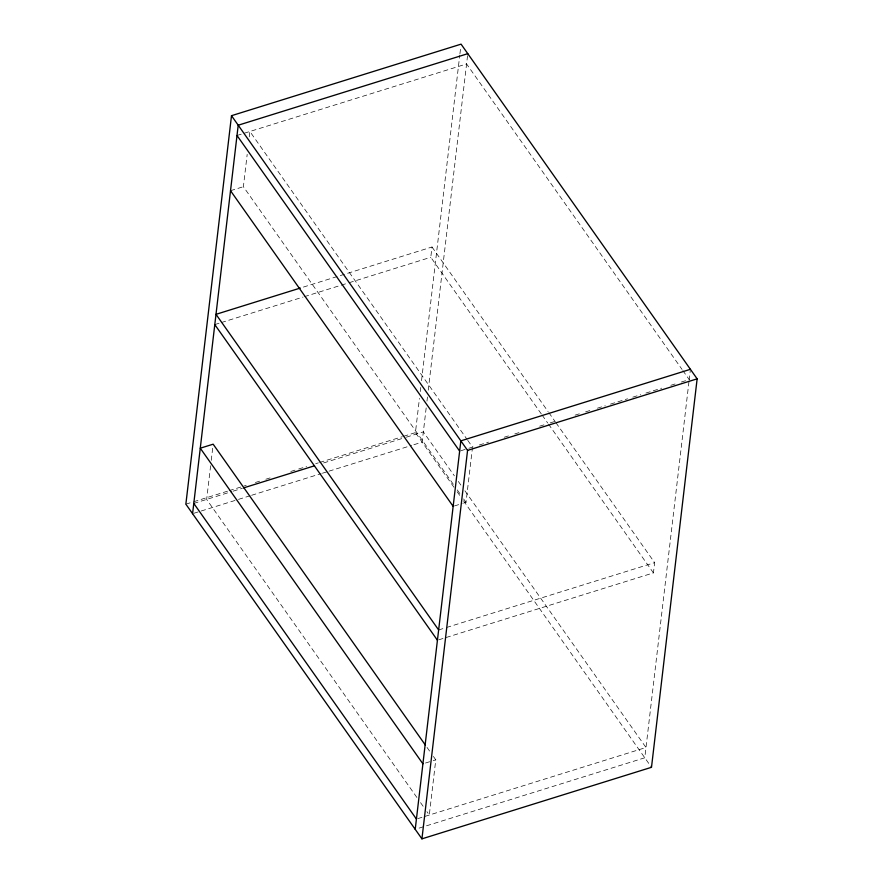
<?xml version="1.0" encoding="UTF-8"?>
<svg xmlns="http://www.w3.org/2000/svg" width="883" height="883" viewBox="0 0 883 883"><rect width="100%" height="100%" fill="white"/><g stroke="black" fill="none" stroke-linecap="round" stroke-linejoin="round"><path stroke-width="0.66" stroke-dasharray="4.42 3.31" d="M210.618 465.738L206.655 499.414L417.361 798.133M211.247 460.352L212.991 445.54M453.31 484.303L243.388 186.699L247.185 154.37M249.249 136.865L249.878 131.479L466.952 439.226M541.323 413.961L430.794 257.273L432.008 246.997L301.611 287.637M453.95 487.228L415.429 432.615L419.447 398.421M420.253 391.577L420.738 387.471M421.533 380.639L459.778 55.088M459.944 53.72L460.738 46.887M426.169 407.946L422.151 442.14L412.968 444.999M426.975 401.103L427.449 396.997M428.255 390.165L467.626 55.044M433.398 756.444L435.783 759.833L429.293 815.042L426.908 811.665M463.454 503.133L466.025 502.339L472.361 448.465M438.752 639.811L653.431 572.901L654.634 562.637L556.047 422.858M688.972 381.622L644.789 757.78L417.836 828.508M689.137 380.253L690.263 370.683M237.008 135.496L466.577 63.94L682.051 369.436M230.518 190.706L243.388 186.699M214.79 324.591L220.066 322.946M221.379 322.538L303.046 297.085M304.359 296.677L339.922 285.595M341.235 285.187L347.825 283.134M349.138 282.715L430.794 257.273M185.86 504.16L192.417 502.118M193.73 501.71L227.836 491.08M229.15 490.672L246.202 485.352M255.386 482.493L260.64 480.86M265.882 479.226L271.125 477.582M290.805 471.456L297.361 469.414M298.675 469.005L306.544 466.544M315.728 463.685L318.355 462.869M319.668 462.46L402.317 436.699M403.619 436.29L415.429 432.615M193.785 503.42L231.832 491.566M233.145 491.158L242.328 488.299M323.653 462.946L404.988 437.593M406.301 437.184L423.354 431.875L454.37 475.838M193.896 513.277L237.185 499.789M238.498 499.381L250.297 495.694M251.611 495.286L321.136 473.619M322.45 473.211L327.703 471.577M329.006 471.169L411.655 445.407M460.926 450.727L467.515 448.674M468.829 448.266L474.072 446.632M479.326 444.999L488.509 442.129M504.248 437.228L509.491 435.595M514.745 433.961L519.988 432.317M539.668 426.191L544.91 424.557M550.164 422.913L556.72 420.871M575.087 415.153L580.33 413.509M585.584 411.875L592.14 409.833M597.383 408.2L605.252 405.75M610.506 404.105L627.559 398.796M632.802 397.162L640.672 394.701M645.926 393.067L661.665 388.167M670.848 385.308L676.091 383.664M681.345 382.03L686.588 380.396M454.447 505.948L462.162 503.542M438.641 629.954L445.22 627.912M446.544 627.493L654.634 562.637M425.485 763.033L431.919 761.036M433.2 760.627L435.783 759.833M417.714 818.651L645.992 747.504L464.701 490.495M682.857 370.562L689.215 379.58M432.008 246.997L548.089 411.588M548.884 412.714L555.252 421.732M542.118 415.087L547.681 422.979M548.475 424.105L653.431 572.901M467.747 440.352L472.515 447.118M458.343 481.467L461.522 485.981M457.284 489.933L460.462 494.447M463.641 498.95L466.025 502.339M457.14 491.743L460.319 496.246M463.498 500.76L651.499 767.305M427.03 747.426L430.209 751.941M420.551 802.647L423.73 807.15"/><path stroke-width="1.32" d="M231.501 115.695L185.86 504.16L421.931 838.85L651.499 767.305L697.14 378.84L461.069 44.15L231.501 115.695L467.571 450.385L421.931 838.85M192.582 513.685L238.211 125.22L467.78 53.675M415.22 829.325L460.849 440.86L690.418 369.315M300.297 288.057L216.004 314.326L438.641 629.954M243.642 487.88L314.469 465.805M467.571 450.385L697.14 378.84M237.008 135.496L459.646 451.125M230.518 190.706L453.156 506.345M214.79 324.591L437.427 640.23M425.44 745.175L213.145 444.193L200.275 448.2L422.913 763.839M193.785 503.42L416.423 819.06"/></g></svg>
